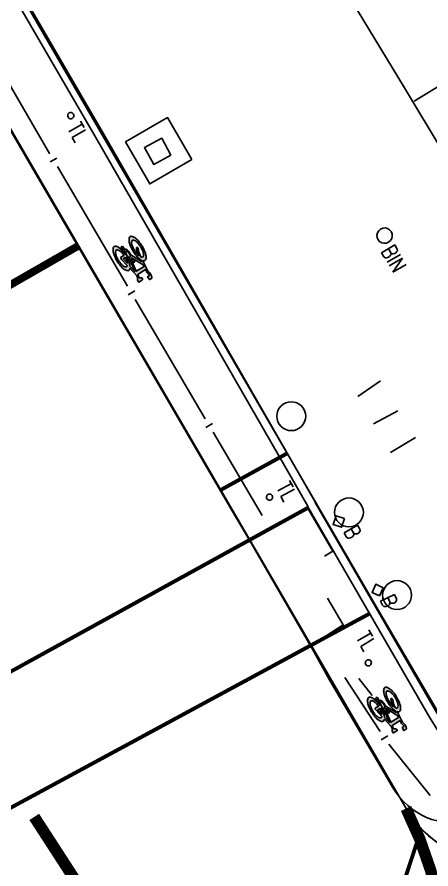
# Model space of a CAD drawing. Extents: x 427500 to 429848, y 434500 to 436505.
# Drawn here: x 427888.67 to 427899.43, y 436199.68 to 436221.82 of the extents above; entities that cross this region are included whole.
import ezdxf

# ---------------------------------------------------------------- set-up
doc = ezdxf.new("R2010")
doc.units = 0
doc.linetypes.add('1055', pattern=[0.6, 0.1, -0.5])
doc.linetypes.add('BLIP', pattern=[1, 0.5, -0.5])
doc.layers.get('0').update_dxf_attribs({"color": 222})
for name, color, linetype in [('KTS_LINES', 7, 'Continuous'), ('LPTIP_Ex_Base', 8, 'Continuous'), ('PRO-MARKINGS', 7, 'Continuous'), ('PROPOSED', 1, 'Continuous')]:
    doc.layers.add(name, color=color, linetype=linetype)
doc.styles.get("Standard").update_dxf_attribs({"font": 'romans.shx'})

# ---------------------------------------------------------------- blocks, each defined once
blk = doc.blocks.new('FENCE_UP')
at = {"color": 0, "linetype": 'ByBlock', "flags": 128}
blk.add_lwpolyline([(0, 0.5), (0, -0.5)], dxfattribs=at)
blk = doc.blocks.new('MH_LINE')
at = {"color": 0, "linetype": 'ByBlock', "flags": 128}
blk.add_lwpolyline([(-0.5, 0), (0.5, 0)], dxfattribs=at)
blk = doc.blocks.new('CIRCL')
at = {"color": 0, "linetype": 'ByBlock', "flags": 128}
for points in [[(0.5, 0), (0.475, 0.154), (0.404, 0.293), (0.293, 0.404), (0.154, 0.475), (0, 0.5), (-0.154, 0.475), (-0.293, 0.404), (-0.404, 0.293), (-0.475, 0.154), (-0.5, 0), (-0.475, -0.154), (-0.404, -0.293), (-0.293, -0.404), (-0.154, -0.475), (0, -0.5), (0.154, -0.475), (0.293, -0.404), (0.404, -0.293), (0.475, -0.154)], [(0.5, 0), (0.475, -0.154)]]:
    blk.add_lwpolyline(points, dxfattribs=at)
blk = doc.blocks.new('Bicycle-1057S')
h = blk.add_hatch(color=0)
h.dxf.hatch_style = 1
edge = h.paths.add_edge_path()
edge.add_arc((0.1255931590565698, -0.09402841553107237), 0.02648515648108875, 129.1417589179424, 144.2919472120851)
edge.add_arc((0.1085562400126971, -0.08167002299842399), 0.005438877888942004, 145.2542598140026, 218.1085320607194)
edge.add_arc((0.1199412003065617, -0.07274033581713624), 0.01990803937288878, 218.1085320607193, 242.7437377249644)
edge.add_arc((0.1323570823030125, -0.04863988274777631), 0.0470186639303978, 242.7437377249643, 256.1140822548531)
edge.add_line((0.1210730989660078, -0.09428444954219217), (0.1210730989660078, -0.1093843280975762))
edge.add_line((0.1210730989660078, -0.1093843280975762), (0.1709389036250854, -0.1093843280975762))
edge.add_line((0.1709389036250854, -0.1093843280975762), (0.1709389036250854, -0.08603216731390888))
edge.add_line((0.1709389036250854, -0.08603216731390888), (0.2357062799771484, -0.07507811475829329))
edge.add_arc((0.2940311629775173, 0.02510465163729701), 0.1159240210641441, 239.7926865904873, 250.1489920615088)
edge.add_arc((0.3352342839856055, 0.1392318298363441), 0.2372611958478196, 250.1489920615087, 261.4948583744368)
edge.add_arc((0.362500000000002, 0.3215590699295104), 0.4216158587933737, 261.4948583744369, 265.5790043067903)
edge.add_line((0.33, -0.09880230125732192), (0.33, -0.1106220625765941))
edge.add_arc((0.3649999999999979, -1.094938660479188), 0.9849386604791879, 92.0364461736281, 98.710120306432)
edge.add_arc((0.3002475405305327, -0.6722787565192403), 0.5573474124130271, 98.71012030643209, 110.2975697722287)
edge.add_arc((0.2023615741320395, -0.4076241066270181), 0.2751706129993586, 110.2975697722287, 131.7625682865146)
edge.add_arc((0.05714990642971905, -0.2449999999999999), 0.05714990642971902, 131.7625682865146, 180)
edge.add_arc((0.05714990642971905, -0.245), 0.05714990642971904, 180, 228.2374317134853)
edge.add_arc((0.2023615741320401, -0.08237589337298118), 0.2751706129993595, 228.2374317134854, 249.7024302277713)
edge.add_arc((0.3002475405305318, 0.1822787565192362), 0.5573474124130229, 249.7024302277713, 261.2898796935679)
edge.add_arc((0.3650000000000001, 0.6049386604791959), 0.9849386604791958, 261.2898796935679, 270)
edge.add_arc((0.3650000000000005, 0.604938660479198), 0.984938660479198, 269.9999999999999, 278.710120306432)
edge.add_arc((0.4297524594694681, 0.1822787565192365), 0.5573474124130234, 278.7101203064321, 290.2975697722287)
edge.add_arc((0.527638425867959, -0.08237589337297913), 0.2751706129993619, 290.2975697722287, 311.7625682865145)
edge.add_arc((0.6728500935702808, -0.2450000000000002), 0.05714990642971921, 311.7625682865148, 360.0000000000001)
edge.add_arc((0.6728500935702809, -0.2450000000000002), 0.05714990642971907, 8.347926217626053e-14, 48.23743171348524)
edge.add_arc((0.5276384258679238, -0.4076241066270601), 0.2751706129994143, 48.23743171348545, 51.44868646367202)
edge.add_line((0.6991289573365953, -0.1924268392766916), (0.9555783743845828, -0.1393683391977977))
edge.add_line((0.9555783743845828, -0.1393683391977977), (1.026142996864914, -0.1494489995521307))
edge.add_arc((1.047232637774721, -0.1446760141640408), 0.02162300495351051, 192.752292015752, 229.4556686730448)
edge.add_arc((1.082087526109876, -0.1021911607252427), 0.07657266547575484, 230.3014880105123, 254.7693945910597)
edge.add_arc((1.137258100044497, 0.09027275344468394), 0.2767829944268662, 254.2163442209831, 263.9588712902375)
edge.add_arc((1.111305815940649, -0.1577737992489841), 0.0273842720150536, 263.337789327011, 292.272256146745)
edge.add_arc((1.118318684532589, -0.1773400816377044), 0.006684298591048081, 300.2362763225035, 358.2881666264944)
edge.add_line((1.125, -0.1775397595764579), (1.125, -0.06938311127612472))
edge.add_arc((1.114107004921157, -0.06988940866287181), 0.01090475487260144, 2.661145164140756, 38.31498093786265)
edge.add_arc((1.110772519990496, -0.07252424211479346), 0.01515459452512635, 38.31498093786259, 73.21773194917768)
edge.add_arc((1.092973786883735, -0.1315424953674024), 0.07679832183938598, 73.2177319491774, 98.60632256700862)
edge.add_arc((1.086437502710172, -0.08835556308793147), 0.03311956120553582, 98.60632256700892, 134.88021916439)
edge.add_line((1.063067446729034, -0.06488758878494341), (1.033157894736842, -0.1147368421052633))
edge.add_line((1.033157894736842, -0.1147368421052633), (0.94, -0.1014285714285716))
edge.add_line((0.94, -0.1014285714285716), (0.94, 0.1393269230769229))
edge.add_line((0.94, 0.1393269230769229), (0.9849999999999998, 0.1349999999999998))
edge.add_arc((1.01645105852891, 0.3320764244353353), 0.199570253672248, 260.9327337914132, 290.3801191405059)
edge.add_arc((1.105464489312583, 0.1086566116361067), 0.04124963619416752, 71.00970639435519, 118.23338806896231, ccw=False)
edge.add_arc((1.115840168087301, 0.1389608091172128), 0.009218591994430198, 6.472580860778692, 70.69733750635021, ccw=False)
edge.add_line((1.125, 0.1399999999999998), (1.125, 0.08999999999999979))
edge.add_line((1.125, 0.08999999999999979), (1.215, 0.08999999999999977))
edge.add_line((1.215, 0.08999999999999977), (1.215, 0.1551204709322744))
edge.add_arc((1.199541460380685, 0.152605035499959), 0.01566186012503258, 9.242245549902828, 38.24503396435792)
edge.add_arc((1.175907833058162, 0.1339771072228429), 0.04575418559710753, 38.24503396435812, 62.40139835930763)
edge.add_arc((1.144411258767213, 0.07372613583564096), 0.1137410501017065, 62.40139835930752, 80.15996594038734)
edge.add_arc((1.117118489909174, -0.08362655073671205), 0.2734431578006205, 80.15996594038758, 97.39463954963908)
edge.add_arc((1.101932488087908, 0.03338489676562068), 0.1554503889632606, 97.39463954963931, 115.9418288466421)
edge.add_arc((1.008892827938793, 0.2234296512512854), 0.05614866456590088, 265.4429401072497, 296.48081285581895, ccw=False)
edge.add_line((1.004431711558944, 0.1674584892731782), (0.7039782804499767, 0.1963482422644251))
edge.add_arc((0.5276024317589506, 0.4074790768269162), 0.2751084682530396, 309.8749265664079, 311.7820790879888)
edge.add_arc((0.6727840718052973, 0.2449999999999999), 0.05721592819470267, 311.7820790879888, 360)
edge.add_arc((0.6727840718052971, 0.2449999999999999), 0.05721592819470289, 359.9999999999999, 408.2179209120112)
edge.add_arc((0.5276024317590292, 0.08252092317317208), 0.2751084682529212, 48.21792091201113, 69.68965002433214)
edge.add_arc((0.4297377485950346, -0.1818948901564406), 0.5570538859307931, 69.68965002433218, 81.283999398439)
edge.add_arc((0.3649999999999998, -0.6041692450557905), 0.9842618059168534, 81.28399939843904, 89.99999999999999)
edge.add_arc((0.3650000000000001, -0.6041692450557938), 0.9842618059168566, 90.00000000000001, 98.71600060156094)
edge.add_arc((0.3002622514049669, -0.1818948901564457), 0.5570538859307985, 98.71600060156108, 110.3103499756678)
edge.add_arc((0.2023975682409703, 0.08252092317317244), 0.2751084682529208, 110.3103499756678, 131.7820790879888)
edge.add_arc((0.05721592819470288, 0.2450000000000001), 0.05721592819470277, 131.7820790879889, 180)
edge.add_arc((0.05721592819470288, 0.2450000000000001), 0.05721592819470279, 180, 228.2179209120111)
edge.add_arc((0.2023975682409709, 0.4074790768268282), 0.2751084682529215, 228.2179209120111, 249.6896500243321)
edge.add_arc((0.3002622514049652, 0.6718948901564387), 0.5570538859307912, 249.6896500243321, 261.2839993984389)
edge.add_arc((0.3650000000000005, 1.094169245055782), 0.9842618059168449, 261.2839993984389, 269.9999999999999)
edge.add_arc((0.3650000000000005, 1.094169245055783), 0.9842618059168462, 269.9999999999999, 278.7160006015609)
edge.add_arc((0.4297377485950349, 0.6718948901564392), 0.5570538859307919, 278.7160006015609, 290.3103499756678)
edge.add_arc((0.5276024317590321, 0.4074790768268224), 0.2751084682529152, 290.3103499756677, 298.7400305951868)
edge.add_line((0.6598845455543121, 0.1662611013890084), (0.7049721577726218, 0.1619257540603247))
edge.add_line((0.7049721577726218, 0.1619257540603247), (0.4092702756605957, 0.007454621613743967))
edge.add_arc((0.3624999999999988, -0.4115590699294977), 0.4216158587933608, 83.6310126563938, 89.99999999999984)
edge.add_arc((0.3624999999999998, -0.4115590699294889), 0.4216158587933519, 89.99999999999997, 98.50514162556317)
edge.add_arc((0.3352342839856051, -0.2292318298363435), 0.2372611958478189, 98.50514162556317, 109.8510079384912)
edge.add_arc((0.2940311629775176, -0.1151046516372976), 0.1159240210641447, 109.8510079384912, 131.0753738798026)
edge.add_arc((0.2329280192318751, -0.04500000000000001), 0.02292801923187508, 131.0753738798026, 180)
edge.add_arc((0.2329280192318752, -0.04500000000000001), 0.02292801923187524, 180.0000000000001, 222.6870495144356)
edge.add_line((0.2160743692041546, -0.0605450489430028), (0.1709389036250855, -0.06817877273918918))
edge.add_line((0.1709389036250855, -0.06817877273918918), (0.1709389036250855, -0.05314407924277024))
edge.add_line((0.1709389036250855, -0.05314407924277024), (0.1210730989660078, -0.05314407924277022))
edge.add_line((0.1210730989660078, -0.05314407924277022), (0.1210730989660078, -0.06826489232125907))
edge.add_arc((0.1295536262736133, -0.1049338960924515), 0.03763688590979285, 103.0219837958038, 123.3282019209634)
edge = h.paths.add_edge_path(flags=16)
edge.add_line((0.8010092807424596, 0.1526914153132249), (0.85, 0.1479807692307691))
edge.add_line((0.85, 0.1479807692307691), (0.85, -0.09119768916500626))
edge.add_line((0.85, -0.09119768916500627), (0.5149813376234688, -0.04592489695196145))
edge.add_arc((0.4920719807681302, -0.04500000000000186), 0.02292801923186977, 357.6881093012058, 360.0000000000044)
edge.add_arc((0.492071980768125, -0.04500000000000007), 0.02292801923187499, 359.9999999999999, 405.6770613714275)
edge.add_line((0.5080918281662061, -0.02859699554229709), (0.5583965690419177, -0.02007051495797908))
edge.add_line((0.5583965690419177, -0.02007051495797908), (0.5583965690419177, -0.03488638777457719))
edge.add_line((0.5583965690419177, -0.03488638777457719), (0.6071960093520374, -0.0348863877745772))
edge.add_line((0.6071960093520374, -0.0348863877745772), (0.6071960093520374, -0.01994367788202011))
edge.add_arc((0.5961658072233547, 0.02207109393126968), 0.04343853599653663, 284.7099937128414, 308.6624902789959)
edge.add_arc((0.6191713373046384, -0.006683059294339246), 0.006613873852225735, 308.6624902789954, 417.054963233324)
edge.add_arc((0.597462100593441, -0.04018266257306424), 0.04653272126062121, 57.05496323332503, 77.92545307749995)
edge.add_line((0.6071960093520375, 0.005320580917900087), (0.6071960093520374, 0.02047441945387607))
edge.add_line((0.6071960093520374, 0.02047441945387607), (0.5583965690419177, 0.02047441945387607))
edge.add_line((0.5583965690419177, 0.02047441945387607), (0.5583965690419177, -0.003409372772500956))
edge.add_line((0.5583965690419177, -0.003409372772500958), (0.489807155429238, -0.01522256642305359))
edge.add_arc((0.4309688370224912, -0.115104651637281), 0.1159240210641259, 59.49860577599883, 62.30136376572178)
edge.add_line((0.4848527530876162, -0.01246497973034986), (0.8010092807424596, 0.1526914153132249))
edge = h.paths.add_edge_path(flags=16)
edge.add_arc((0.4783568392825849, -0.3575472182040819), 0.1917893422273881, 65.84495474860528, 69.5671713206016)
edge.add_arc((0.4101288188534401, -0.540685588829678), 0.3872240514452698, 69.5671713206013, 81.22760581677363)
edge.add_arc((0.3650000000000043, -0.8331319537255499), 0.6831319537255498, 81.22760581677335, 87.06318721189446)
edge.add_line((0.4, -0.150897194862527), (0.4, -0.2150000000000001))
edge.add_line((0.4, -0.2150000000000001), (0.5568384287202102, -0.1825506699199566))
edge = h.paths.add_edge_path(flags=16)
edge.add_arc((0.1504167412798086, -0.2449999999999998), 0.0404167412798087, 180.0000000000003, 228.031377788937)
edge.add_arc((0.2516431607174225, -0.132452781795901), 0.1917893422274068, 228.0313777889369, 249.5671713206013)
edge.add_arc((0.3198711811465615, 0.05068558882968327), 0.3872240514452754, 249.5671713206013, 261.2276058167736)
edge.add_arc((0.3650000000000002, 0.3431319537256016), 0.6831319537256016, 261.2276058167737, 270)
edge.add_arc((0.3650000000000006, 0.3431319537255932), 0.6831319537255933, 269.9999999999999, 278.7723941832264)
edge.add_arc((0.4101288188534402, 0.05068558882967744), 0.3872240514452694, 278.7723941832263, 290.4328286793987)
edge.add_arc((0.4783568392825773, -0.1324527817959004), 0.1917893422274075, 290.4328286793986, 311.968622211063)
edge.add_arc((0.5795832587201913, -0.2450000000000001), 0.04041674127980865, 311.968622211063, 360)
edge.add_arc((0.5795832587201913, -0.2450000000000001), 0.04041674127980865, 3.934699558586697e-14, 48.03137778893682)
edge.add_arc((0.478356839282282, -0.3575472182044319), 0.1917893422278519, 48.03137778893772, 49.26932853407754)
edge.add_line((0.6035001816606982, -0.2122121032096358), (0.3879520662544559, -0.2568082650178238))
edge.add_arc((0.359621437672778, -0.1471711421593139), 0.1132383469701186, 270.0000000000009, 284.4885082669896, ccw=False)
edge.add_arc((0.3599813813666154, -0.2048860969552485), 0.0555245588725474, 244.0010186952478, 269.62857158370264, ccw=False)
edge.add_arc((0.3404972897307452, -0.2454727757627812), 0.01050793074839578, 177.4212617184321, 242.479324053344, ccw=False)
edge.add_line((0.33, -0.2450000000000001), (0.33, -0.150897194862527))
edge.add_arc((0.3649999999999946, -0.8331319537255476), 0.6831319537255475, 92.93681278810544, 98.7723941832266)
edge.add_arc((0.3198711811465587, -0.5406855888296751), 0.3872240514452669, 98.77239418322624, 110.4328286793987)
edge.add_arc((0.2516431607174224, -0.3575472182040986), 0.1917893422274065, 110.4328286793987, 131.9686222110632)
edge.add_arc((0.1504167412798083, -0.2449999999999998), 0.04041674127980829, 131.968622211063, 180.0000000000003)
edge = h.paths.add_edge_path(flags=16)
edge.add_line((0.4, -0.1106220625765941), (0.4, -0.09838578643388625))
edge.add_arc((0.362500000000002, 0.3215590699294804), 0.4216158587933433, 275.1028316889799, 278.5051416255631)
edge.add_arc((0.3897657160143952, 0.1392318298363415), 0.237261195847817, 278.5051416255631, 289.8510079384913)
edge.add_arc((0.4309688370224811, 0.0251046516373004), 0.1159240210641479, 289.8510079384913, 297.5734711250544)
edge.add_line((0.484628403888863, -0.07765248701200858), (0.835, -0.1250000000000002))
edge.add_line((0.835, -0.1250000000000002), (0.6529817174705733, -0.1626589550060883))
edge.add_arc((0.5276384258679636, -0.4076241066270114), 0.2751706129993511, 62.90217049968486, 69.70243022777146)
edge.add_arc((0.4297524594694673, -0.6722787565192396), 0.5573474124130262, 69.70243022777129, 81.2898796935679)
edge.add_arc((0.3650000000000009, -1.09493866047919), 0.9849386604791897, 81.28987969356794, 87.96355382637184)
edge = h.paths.add_edge_path(flags=16)
edge.add_arc((0.4449236986313491, -0.04500000000000011), 0.01507630136865096, 1.054819283487206e-13, 48.44895341119659)
edge.add_arc((0.4060479337699563, -0.08886225322274957), 0.07368707129479077, 48.44895341119748, 69.84062143707904)
edge.add_arc((0.3798391743587921, -0.1602517204131925), 0.1497354446870443, 69.84062143707904, 81.35341277984766)
edge.add_arc((0.3624999999999999, -0.2742745398618802), 0.2650690925200709, 81.35341277984772, 89.99999999999997)
edge.add_arc((0.3624999999999999, -0.274274539861879), 0.2650690925200698, 89.99999999999997, 98.64658722015228)
edge.add_arc((0.3451608256412076, -0.1602517204131919), 0.1497354446870436, 98.6465872201522, 110.1593785629209)
edge.add_arc((0.3189520662300434, -0.08886225322274857), 0.07368707129478973, 110.1593785629209, 131.5510465888027)
edge.add_arc((0.2800763013686506, -0.04500000000000002), 0.01507630136865062, 131.5510465888023, 180.0000000000001)
edge.add_arc((0.2800763013686508, -0.04500000000000002), 0.01507630136865079, 180.0000000000001, 228.4489534111975)
edge.add_arc((0.3189520662300437, -0.001137746777250717), 0.07368707129479057, 228.4489534111975, 249.8406214370791)
edge.add_arc((0.3451608256412076, 0.07025172041319168), 0.1497354446870435, 249.8406214370791, 261.3534127798478)
edge.add_arc((0.3625000000000003, 0.1842745398618795), 0.2650690925200704, 261.3534127798476, 269.9999999999999)
edge.add_arc((0.3625000000000002, 0.1842745398618796), 0.2650690925200706, 269.9999999999999, 278.6465872201522)
edge.add_arc((0.3798391743587923, 0.07025172041319208), 0.149735444687044, 278.6465872201523, 290.1593785629209)
edge.add_arc((0.4060479337699569, -0.001137746777252258), 0.07368707129478903, 290.1593785629209, 311.5510465888029)
edge.add_arc((0.4449236986313495, -0.04500000000000011), 0.01507630136865057, 311.5510465888019, 360.0000000000001)
edge = h.paths.add_edge_path(flags=16)
edge.add_arc((0.5545215225433117, 0.5356726882561043), 0.3234618584126379, 256.4487186734111, 264.5542933785383)
edge.add_line((0.5238241919462786, 0.2136707507743962), (0.5932041344403048, 0.2069996024576628))
edge.add_arc((0.4781819073505409, 0.3626381845019278), 0.1935290183549708, 306.4656665490008, 311.7704046412889)
edge.add_arc((0.5813587244239535, 0.2471211639649405), 0.03864313257081291, 311.7704046412892, 360.5617053325667)
edge.add_arc((0.5813587244239538, 0.2471211639649405), 0.03864313257081273, 0.5617053325667196, 49.35300602384447)
edge.add_arc((0.4804665614422023, 0.1296034671529087), 0.1935290183549633, 49.35300602384398, 70.62459621730659)
edge.add_arc((0.4135262961559181, -0.06074449369631113), 0.3953045008003145, 70.62459621730665, 82.01711533480362)
edge.add_arc((0.3709724373807858, -0.3641886128402266), 0.7017178887905926, 82.0171153348035, 90.56170533256646)
edge.add_arc((0.3709724373807861, -0.3641886128402225), 0.7017178887905886, 90.5617053325665, 99.1062953303295)
edge.add_arc((0.3224774452478641, -0.06163712948952527), 0.3953045008003125, 99.10629533032939, 110.4988144478265)
edge.add_arc((0.2518180926494552, 0.1273618154980764), 0.1935290183549649, 110.4988144478264, 131.7704046412889)
edge.add_arc((0.1486412755760465, 0.2428788360350593), 0.03864313257081296, 131.7704046412889, 180.5617053325667)
edge.add_arc((0.1486412755760468, 0.2428788360350593), 0.03864313257081321, 180.5617053325666, 229.353006023844)
edge.add_arc((0.2495334385577984, 0.3603965328470931), 0.1935290183549653, 229.3530060238443, 250.6245962173066)
edge.add_arc((0.3164737038440827, 0.5507444936963126), 0.3953045008003163, 250.6245962173066, 262.0171153348036)
edge.add_arc((0.3590275626192138, 0.8541886128402267), 0.7017178887905928, 262.0171153348036, 270.5617053325665)
edge.add_arc((0.359027562619214, 0.8541886128402225), 0.7017178887905887, 270.5617053325665, 279.1062953303295)
edge.add_arc((0.4075225547521375, 0.5516371294895188), 0.395304500800306, 279.1062953303293, 289.098106292045)
edge.add_line((0.5368609167713212, 0.1780902964642959), (0.4650000000000001, 0.1849999999999999))
edge.add_arc((0.5011695245165797, 0.5494383493096282), 0.3662288150204487, 249.5302429035852, 264.3321092119445, ccw=False)
edge.add_arc((0.408696752517224, 0.3017101403780114), 0.1018040070660671, 219.81143243366, 249.5302429035852, ccw=False)
edge.add_arc((0.3393648764862762, 0.2439215579258251), 0.01154643510778842, 182.9001710029059, 219.8114324336599, ccw=False)
edge.add_arc((0.333388750288222, 0.2436188025506967), 0.00556264490823779, 121.34140895685039, 182.9001710029066, ccw=False)
edge.add_arc((0.3569992523026438, 0.2048494964756024), 0.05095553971477509, 96.53117755850923, 121.34140895685059, ccw=False)
edge.add_arc((0.3626516754290913, 0.1554776886042005), 0.1006498583004144, 77.38597802456098, 96.53117755850923, ccw=False)
edge.add_arc((0.3748392886274233, 0.2099393253543119), 0.04484118699412693, 58.985215138957585, 77.38597802456081, ccw=False)
edge.add_arc((0.5380436786246806, 0.5314291914319482), 0.3158330644056515, 243.667006448054, 259.1754194558784)
at = {"color": 0}
for p, q in [((0.3287280353378081, -0.1041516017134914), (0.3288192754914361, -0.1039005124007382)), ((0.3288877096512284, -0.1042885504342675), (0.3287280353378081, -0.1041516017134914)), ((0.3295948302791771, -0.1031929206888656), (0.3287508467244056, -0.1032157388124624)), ((0.3296632644389694, -0.1019603222330919), (0.3287736581110039, -0.1019603222330919)), ((0.3291158127316791, -0.1019831503514884), (0.3287736581110039, -0.1024624908638004)), ((0.3290930013450817, -0.1042885504342675), (0.3288877096512284, -0.1042885504342675)), ((0.3292526756585019, -0.1039461686375294), (0.3290930013450817, -0.1042885504342675)), ((0.329640453052372, -0.1023483602666211), (0.329161435504874, -0.1019831503514884)), ((0.3294351613585196, -0.1039461686375294), (0.3292526756585019, -0.1039461686375294)), ((0.3295720188925797, -0.1041287735950949), (0.3294351613585196, -0.1039461686375294)), ((0.3294351613585196, -0.1042885504342675), (0.3295720188925797, -0.1041287735950949)), ((0.3296176416657746, -0.1028277007789349), (0.3295948302791771, -0.1035581306040002))]:
    blk.add_line(p, q, dxfattribs=at)
for points in [[(0.1088746358722688, -0.07348688451793352, 0.06620162645581315), (0.1040871721730241, -0.07857021246627484, 0.329045697347466), (0.1042766963171289, -0.08502664309139618, 0.1079072842323877), (0.1108238940228147, -0.09043792768159163, 0.05840540863255037), (0.1210730989660078, -0.09428444954219217), (0.1210730989660078, -0.1093843280975762), (0.1709389036250854, -0.1093843280975762), (0.1709389036250854, -0.08603216731390888), (0.2357062799771484, -0.07507811475829329, 0.04521868944864418), (0.2546662158690515, -0.08393102875599362, 0.04954616364587781), (0.3001437889372994, -0.09542010860099805, 0.01782233505618444), (0.33, -0.09880230125732192), (0.33, -0.1106220625765941, 0.02912762999146831), (0.2158454020491987, -0.1213591461011008, 0.05060291222805472), (0.1069060248669102, -0.1495405845398161, 0.09393354558812385), (0.01908547964996145, -0.2023712395341582, 0.2136395982254601), (1.050686772828547e-17, -0.245, 0.2136395982254597), (0.01908547964996138, -0.2876287604658417, 0.09393354558812361), (0.1069060248669101, -0.3404594154601839, 0.05060291222805496), (0.2158454020491984, -0.3686408538988992, 0.03802337796379034), (0.3649999999999999, -0.38, 0.03802337796379043), (0.5141545979508021, -0.3686408538988992, 0.05060291222805458), (0.6230939751330896, -0.3404594154601841, 0.09393354558812297), (0.7109145203500387, -0.287628760465842, 0.2136395982254593), (0.73, -0.2450000000000001, 0.2136395982254589), (0.7109145203500387, -0.2023712395341586, 0.01401265916983727), (0.6991289573365953, -0.1924268392766916), (0.9555783743845828, -0.1393683391977977), (1.026142996864914, -0.1494489995521307, 0.1615320291578394), (1.033176901781189, -0.1611074057332191, 0.1071688624317772), (1.061971533169924, -0.1760743112137108, 0.04253541846399684), (1.108128811333472, -0.1849731557766747, 0.126925508449554), (1.121684677080907, -0.1831150224875275, 0.2588591559397385), (1.125, -0.1775397595764579), (1.125, -0.06938311127612472, 0.1568364930858567), (1.12266303144645, -0.06312863289895194, 0.1534803684012116), (1.115148189584886, -0.05801509841774095, 0.1112340150849529), (1.081481344142446, -0.05560893231927388, 0.1596097520212116), (1.063067446729034, -0.06488758878494341), (1.033157894736842, -0.1147368421052633), (0.94, -0.1014285714285716), (0.94, 0.1393269230769229), (0.9849999999999998, 0.1349999999999998, 0.1292002425394808), (1.085950761182175, 0.1449986933129138, -0.2090187272153614), (1.118887449725435, 0.1476611834182221, -0.2878070053565828), (1.125, 0.1399999999999998), (1.125, 0.08999999999999979), (1.215, 0.08999999999999977), (1.215, 0.1551204709322744, 0.1272284316793309), (1.211841824661803, 0.1623001322569733, 0.1057940901736811), (1.197104576227332, 0.1745251476030487, 0.07764182163660346), (1.163849375363327, 0.1857939104251043, 0.07534252693725144), (1.081925585010936, 0.1875424371523875, 0.08110451507786728), (1.033929410422161, 0.1731718949336026, -0.1362623426198962), (1.004431711558944, 0.1674584892731782), (0.7039782804499767, 0.1963482422644251, 0.00832171479736017), (0.7109070029063665, 0.2023349725952917, 0.2135505823316499), (0.73, 0.2449999999999999, 0.2135505823316504), (0.7109070029063664, 0.2876650274047082, 0.09396317257082422), (0.6230939751330898, 0.3405248658727139, 0.05063309589599981), (0.5141519477101913, 0.36872591840272, 0.03804907271182555), (0.365, 0.3800925608610629, 0.03804907271182546), (0.2158480522898086, 0.36872591840272, 0.05063309589599926), (0.1069060248669102, 0.340524865872714, 0.09396317257082444), (0.01909299709363351, 0.2876650274047083, 0.2135505823316499), (1.005154347342302e-16, 0.245, 0.2135505823316495), (0.01909299709363353, 0.2023349725952918, 0.09396317257082416), (0.1069060248669102, 0.1494751341272861, 0.05063309589599998), (0.2158480522898087, 0.12127408159728, 0.03804907271182587), (0.3649999999999999, 0.109907439138937, 0.03804907271182588), (0.5141519477101915, 0.1212740815972799, 0.05063309589599987), (0.6230939751330898, 0.1494751341272859, 0.03679801626859047), (0.6598845455543121, 0.1662611013890084), (0.7049721577726218, 0.1619257540603247), (0.4092702756605957, 0.007454621613743975, 0.02779710588782994), (0.3625, 0.01005678886386304, 0.03712772687842065), (0.3001437889372993, 0.00542010860099796, 0.04954616364587789), (0.2546662158690515, -0.006068971244006424, 0.0928744276712165), (0.2178631344268814, -0.0277158074614547, 0.2167769235559518), (0.21, -0.04500000000000004, 0.1884415738359674), (0.2160743692041546, -0.0605450489430028), (0.1709389036250855, -0.06817877273918918), (0.1709389036250855, -0.05314407924277024), (0.1210730989660078, -0.05314407924277022), (0.1210730989660078, -0.06826489232125907, 0.0888351774420325), (0.1088746358722688, -0.07348688451793352)], [(0.4787293732899234, 0.2212158168741777, 0.03538199524900019), (0.5238241919462786, 0.2136707507743962), (0.5932041344403048, 0.2069996024576628, 0.02315042084802789), (0.6071007434608504, 0.2183003355453849, 0.2161679210065194), (0.62, 0.2474999999999999, 0.2161679210065208), (0.6065307354804885, 0.2764411495422749, 0.09308226368066548), (0.5446710112211003, 0.3121720010628481, 0.04975022667479514), (0.4684251111540539, 0.3307293476581098, 0.03730009124669594), (0.3640931808341686, 0.3374955549148199, 0.03730009124669604), (0.2599139626854521, 0.3286851207123394, 0.04975022667479567), (0.1840465528159611, 0.3086364671569156, 0.09308226368066488), (0.1228992565391498, 0.2716996644546151, 0.2161679210065207), (0.11, 0.2425, 0.2161679210065191), (0.1234692645195115, 0.2135588504577247, 0.09308226368066462), (0.1853289887788999, 0.1778279989371517, 0.04975022667479539), (0.261574888845947, 0.1592706523418899, 0.03730009124669569), (0.3659068191658316, 0.1525044450851799, 0.03730009124669613), (0.4700860373145483, 0.1613148792876605, 0.04362514343017022), (0.5368609167713212, 0.1780902964642959), (0.4650000000000001, 0.1849999999999999, -0.06467527653755671), (0.3730945758271105, 0.2063343527291863, -0.1304045123069024), (0.3304954155632345, 0.2365288029161547, -0.16246290201637), (0.3278332299811951, 0.2433373554093805, -0.2752523142161367), (0.3304954155632345, 0.2483697637738941, -0.1086799343264191), (0.3512033730290797, 0.2554743402884014, -0.08373155279410573), (0.3846317998921907, 0.253698196159803, -0.0804614398804402), (0.3979441247861357, 0.2483697637738943, 0.06777169068829121)], [(0.8010092807424596, 0.1526914153132249), (0.85, 0.1479807692307691), (0.85, -0.09119768916500627), (0.5149813376234688, -0.04592489695196145, 0.01008786833677551), (0.515, -0.0450000000000001, 0.2019853073732921), (0.5080918281662061, -0.02859699554229709), (0.5583965690419177, -0.02007051495797908), (0.5583965690419177, -0.03488638777457719), (0.6071960093520374, -0.0348863877745772), (0.6071960093520374, -0.01994367788202011, 0.1048946772739972), (0.6233032332950188, -0.01184743368605731, 0.5116844109006436), (0.6227681884753907, -0.001132744979941137, 0.0913172553089896), (0.6071960093520375, 0.005320580917900087), (0.6071960093520374, 0.02047441945387607), (0.5583965690419177, 0.02047441945387607), (0.5583965690419177, -0.003409372772500958), (0.489807155429238, -0.01522256642305359, 0.01222994846074251), (0.4848527530876162, -0.01246497973034986)], [(0.1099999999999999, -0.245, 0.2126996629660772), (0.1233891155438425, -0.2750502982140864, 0.09424518177345811), (0.1846877707974303, -0.312175144212722, 0.05092219011426544), (0.2608157658004246, -0.3320087068372218, 0.03829549467705391), (0.3649999999999999, -0.3400000000000001, 0.03829549467705463), (0.4691842341995759, -0.3320087068372218, 0.05092219011426571), (0.5453122292025695, -0.3121751442127222, 0.0942451817734579), (0.6066108844561574, -0.2750502982140867, 0.2126996629660783), (0.62, -0.2450000000000001, 0.2126996629660773), (0.6066108844561575, -0.2149497017859136, 0.005401631654725485), (0.6035001816606982, -0.2122121032096358), (0.3879520662544559, -0.2568082650178238, -0.06330239550141832), (0.3596214376727798, -0.2604094891294326, -0.1122897084671572), (0.3356419041153343, -0.2547916726470021, -0.2917483079654162), (0.33, -0.2450000000000001), (0.33, -0.150897194862527, 0.02546803149984724), (0.260815765800424, -0.1579912931627783, 0.05092219011426607), (0.1846877707974304, -0.1778248557872778, 0.0942451817734587), (0.1233891155438424, -0.2149497017859135, 0.2126996629660795)], [(0.46, -0.04500000000000008, 0.2146048509417658), (0.4549236141370791, -0.03371742259779956, 0.09361076745084396), (0.4314429111656884, -0.01968942908585436, 0.05027632593247241), (0.402350289127994, -0.01221809886904895, 0.03774576470632048), (0.3625, -0.009205447341809187, 0.03774576470632059), (0.3226497108720062, -0.01221809886904892, 0.05027632593247273), (0.2935570888343117, -0.0196894290858543, 0.09361076745084515), (0.270076385862921, -0.03371742259779952, 0.2146048509417721), (0.265, -0.04500000000000005, 0.2146048509417696), (0.270076385862921, -0.0562825774022006, 0.09361076745084396), (0.2935570888343117, -0.07031057091414578, 0.05027632593247258), (0.3226497108720061, -0.07778190113095115, 0.03774576470632061), (0.3625, -0.08079455265819095, 0.03774576470632053), (0.402350289127994, -0.07778190113095122, 0.05027632593247251), (0.4314429111656884, -0.07031057091414585, 0.09361076745084572), (0.4549236141370789, -0.05628257740220063, 0.2146048509417737)], [(0.4, -0.1106220625765941), (0.4, -0.09838578643388625, 0.01484646830517884), (0.4248562110627007, -0.09542010860099812, 0.0495461636458783), (0.4703337841309485, -0.0839310287559937, 0.03370836062723707), (0.484628403888863, -0.07765248701200858), (0.835, -0.1250000000000002), (0.6529817174705733, -0.1626589550060883, 0.02968044140767472), (0.6230939751330898, -0.1495405845398163, 0.05060291222805478), (0.5141545979508013, -0.1213591461011009, 0.02912762999146828)], [(0.5568384287202102, -0.1825506699199566, 0.01624266183902606), (0.5453122292025696, -0.177824855787278, 0.05092219011426567), (0.4691842341995761, -0.1579912931627784, 0.02546803149984717), (0.4, -0.150897194862527), (0.4, -0.2150000000000001)]]:
    blk.add_lwpolyline(points, format="xyb", close=True, dxfattribs=at)

msp = doc.modelspace()

# ---------------------------------------------------------------- linework, layer by layer
at = {"layer": 'LPTIP_Ex_Base', "color": 251, "true_color": 0x636466, "flags": 128}
for points in [[(427863.664541, 436265.95341), (427864.128867, 436265.188396), (427864.435757, 436264.672896), (427870.177406, 436255.144688), (427872.850297, 436250.655881), (427873.313399, 436249.833726), (427873.507312, 436249.40787), (427874.980794, 436245.909716), (427879.020492, 436236.212026), (427880.561919, 436232.549413), (427883.882766, 436226.832554), (427889.043908, 436217.942158), (427894.266183, 436208.990513), (427894.713572, 436208.231515)], [(427893.058224, 436229.357788), (427898.744253, 436219.982444), (427901.787019, 436214.925815), (427901.809298, 436214.888791), (427901.838909, 436214.905886), (427904.558538, 436216.47607), (427906.169245, 436213.831908), (427907.426857, 436211.767392), (427908.770621, 436212.582217), (427913.609382, 436215.51632), (427914.401032, 436214.08288), (427914.554256, 436213.850332), (427919.163097, 436215.102886), (427919.428586, 436215.169933), (427920.964477, 436216.102268), (427920.754531, 436216.520402), (427921.952146, 436217.202282), (427923.829014, 436218.312635), (427924.521046, 436218.75006), (427923.735993, 436220.080131), (427922.876292, 436221.571585), (427927.998559, 436224.683714)], [(427886.574815, 436223.349175), (427889.517654, 436218.281898), (427889.517654, 436218.281898)], [(427898.997935, 436219.63803), (427900.856199, 436220.775573)], [(427889.720026, 436217.936868), (427891.54137, 436214.831597)], [(427891.743742, 436214.486567), (427893.565086, 436211.381297)], [(427898.122499, 436212.368626), (427898.120371, 436212.367156), (427897.53147, 436211.959186)], [(427897.935322, 436211.254987), (427898.57113, 436211.590179)], [(427893.767458, 436211.036266), (427895.04093, 436208.86508)], [(427899.028146, 436210.897981), (427898.380299, 436210.509689)], [(427896.037518, 436208.978909), (427896.215742, 436209.082691), (427896.876321, 436207.943783), (427896.665359, 436207.809609)], [(427894.817825, 436208.268667), (427895.320364, 436208.561302)], [(427896.348168, 436205.397206), (427894.713572, 436208.231515)], [(427896.742681, 436206.716386), (427897.150011, 436206.023433), (427896.412162, 436205.552316)], [(427899.962022, 436200.859694), (427899.87319, 436200.877301), (427899.747254, 436200.899813), (427899.601075, 436200.929399), (427899.451511, 436200.968225), (427899.315425, 436201.01846), (427899.191086, 436201.081314), (427899.067253, 436201.155342), (427898.946522, 436201.238728), (427898.831488, 436201.329657), (427898.724748, 436201.426312), (427898.6221, 436201.54077), (427898.521814, 436201.674239), (427898.430191, 436201.808609), (427898.304067, 436202.030005), (427896.799554, 436204.577565), (427896.348168, 436205.397206)], [(427898.113686, 436203.257358), (427897.196191, 436204.659596)], [(427899.407911, 436201.593683), (427898.332694, 436202.922641), (427898.332694, 436202.922641)]]:
    msp.add_lwpolyline(points, dxfattribs=at)
for points in [[(427896.234232, 436209.110072), (427890.726857, 436218.679572), (427885.321303, 436227.975931), (427882.060138, 436233.628234), (427880.710499, 436236.937544), (427876.761003, 436246.432639), (427875.339234, 436249.82989), (427875.542184, 436249.914826), (427876.964046, 436246.517354), (427880.913927, 436237.021333), (427882.258193, 436233.725197), (427885.511681, 436228.0862), (427890.917295, 436218.789738), (427896.424915, 436209.219812), (427896.424063, 436209.206948), (427899.582285, 436203.73723), (427900.360292, 436202.494436), (427905.1036, 436203.465551), (427908.985745, 436204.303627), (427909.036632, 436204.091816), (427905.148938, 436203.250263), (427900.254832, 436202.248275), (427899.393722, 436203.623819), (427896.233535, 436209.096937)], [(427893.215841, 436218.122168), (427892.584126, 436219.211461), (427891.490337, 436218.577139), (427892.122052, 436217.487846)], [(427892.67059, 436218.236182), (427892.43091, 436218.676284), (427891.982858, 436218.432275), (427892.222538, 436217.992173)], [(427897.181776, 436208.788683), (427896.966197, 436208.86283), (427896.887973, 436208.635398), (427897.103552, 436208.561251)], [(427898.089852, 436206.780097), (427898.188621, 436206.992132), (427897.99781, 436207.081015), (427897.899041, 436206.868979)]]:
    msp.add_lwpolyline(points, close=True, dxfattribs=at)
at = {"layer": 'LPTIP_Ex_Base', "color": 251, "true_color": 0x636466}
for points in [[(427896.175, 436211.45), (427896.168, 436211.377), (427896.146, 436211.306), (427896.112, 436211.242), (427896.065, 436211.185), (427896.008, 436211.138), (427895.944, 436211.104), (427895.873, 436211.082), (427895.8, 436211.075), (427895.727, 436211.082), (427895.656, 436211.104), (427895.592, 436211.138), (427895.535, 436211.185), (427895.488, 436211.242), (427895.454, 436211.306), (427895.432, 436211.377), (427895.425, 436211.45), (427895.432, 436211.523), (427895.454, 436211.594), (427895.488, 436211.658), (427895.535, 436211.715), (427895.592, 436211.762), (427895.656, 436211.796), (427895.727, 436211.818), (427895.8, 436211.825), (427895.873, 436211.818), (427895.944, 436211.796), (427896.008, 436211.762), (427896.065, 436211.715), (427896.112, 436211.658), (427896.146, 436211.594), (427896.168, 436211.523), (427896.175, 436211.45)], [(427897.675, 436208.95), (427897.668, 436208.877), (427897.646, 436208.806), (427897.612, 436208.742), (427897.565, 436208.685), (427897.508, 436208.638), (427897.444, 436208.604), (427897.373, 436208.582), (427897.3, 436208.575), (427897.227, 436208.582), (427897.156, 436208.604), (427897.092, 436208.638), (427897.035, 436208.685), (427896.988, 436208.742), (427896.954, 436208.806), (427896.932, 436208.877), (427896.925, 436208.95), (427896.932, 436209.023), (427896.954, 436209.094), (427896.988, 436209.158), (427897.035, 436209.215), (427897.092, 436209.262), (427897.156, 436209.296), (427897.227, 436209.318), (427897.3, 436209.325), (427897.373, 436209.318), (427897.444, 436209.296), (427897.508, 436209.262), (427897.565, 436209.215), (427897.612, 436209.158), (427897.646, 436209.094), (427897.668, 436209.023), (427897.675, 436208.95)], [(427898.925, 436206.8), (427898.918, 436206.727), (427898.896, 436206.656), (427898.862, 436206.592), (427898.815, 436206.535), (427898.758, 436206.488), (427898.694, 436206.454), (427898.623, 436206.432), (427898.55, 436206.425), (427898.477, 436206.432), (427898.406, 436206.454), (427898.342, 436206.488), (427898.285, 436206.535), (427898.238, 436206.592), (427898.204, 436206.656), (427898.182, 436206.727), (427898.175, 436206.8), (427898.182, 436206.873), (427898.204, 436206.944), (427898.238, 436207.008), (427898.285, 436207.065), (427898.342, 436207.112), (427898.406, 436207.146), (427898.477, 436207.168), (427898.55, 436207.175), (427898.623, 436207.168), (427898.694, 436207.146), (427898.758, 436207.112), (427898.815, 436207.065), (427898.862, 436207.008), (427898.896, 436206.944), (427898.918, 436206.873), (427898.925, 436206.8)]]:
    msp.add_lwpolyline(points, dxfattribs=at)
at = {"layer": 'PRO-MARKINGS', "const_width": 0.2, "flags": 128}
msp.add_lwpolyline([(427890.263262355, 436215.8775073895), (427885.0595053132, 436212.8906330714)], dxfattribs=at)
at = {"layer": 'PRO-MARKINGS', "linetype": 'Continuous', "const_width": 0.1, "flags": 128}
msp.add_lwpolyline([(427893.9471124486, 436209.5218291694), (427895.6918462851, 436210.4830477897)], dxfattribs=at)
at = {"layer": 'PRO-MARKINGS', "linetype": '1055', "const_width": 0.1, "flags": 128}
for points in [[(427885.577456713, 436203.1981947607), (427896.2261119753, 436209.0648120668)], [(427897.8372819713, 436206.319412627), (427886.7192889044, 436200.3058556429)]]:
    msp.add_lwpolyline(points, dxfattribs=at)
at = {"layer": 'PRO-MARKINGS', "linetype": 'BLIP', "const_width": 0.3, "flags": 128}
msp.add_lwpolyline([(427905.0644608122, 436187.2065817647), (427901.4164803462, 436193.3286376412, -0.09025192397062953), (427899.7739416243, 436197.9564314458, 0.08725398903913167), (427898.7848209153, 436201.2517028597)], format="xyb", dxfattribs=at)
msp.add_lwpolyline([(427889.1167174242, 436201.0341357287), (427899.5953881065, 436184.8614952626), (427899.9847914616, 436184.2077694513)], dxfattribs=at)
at = {"layer": 'PRO-MARKINGS', "color": 9, "linetype": '1055', "flags": 128}
msp.add_lwpolyline([(427886.7176221648, 436196.9591831993, 0.1, 0.1, 0), (427897.2133452196, 436194.7289762573, 0.1, 0.1, 0), (427899.1486627622, 436200.6185512929, 0, 0, 0)], format="xyseb", dxfattribs=at)
at = {"layer": 'PROPOSED', "flags": 128}
for points in [[(427826.1871738756, 436321.3658390536), (427837.4912546087, 436310.8934882773, -0.06946312224873986), (427840.2899400609, 436307.466868956), (427874.6943997381, 436250.8660091103, -0.06325214364726268), (427875.7215681708, 436248.5648478147), (427880.0190244588, 436234.3457067892, 0.05844161716808953), (427881.5057157238, 436230.9274840232), (427898.7848209153, 436201.2517028597, 0.3143456861457207), (427901.9146296745, 436199.8409136843), (427899.9712885, 436203.115833), (427883.1816530233, 436232.0239389741, -0.0511677280093957), (427881.8356628641, 436234.9998865048), (427876.9918092876, 436249.4947419138, 0.05597252065205113), (427876.0525991642, 436251.5194146227), (427840.5146433532, 436309.9850575927, 0.0694631222507529), (427837.715957901, 436313.4116769141), (427827.7702271626, 436322.6256221678, -0.06556644672569363)], [(427896.424063, 436209.206948), (427901.5125024348, 436200.5295537816, 0.3661552902703243), (427902.7307123922, 436200.1007545766), (427907.6151030199, 436201.9590215192)], [(427896.3138631647, 436205.4954180671), (427898.7848209153, 436201.2517028597, 0.3639484234047899), (427902.427551682, 436199.9854170518), (427905.172907706, 436201.029888048)]]:
    msp.add_lwpolyline(points, format="xyb", dxfattribs=at)

# ---------------------------------------------------------------- block references
at = {"layer": 'KTS_LINES', "rotation": 301.225312523404}
for p in [(427891.4055515755, 436215.9908493356), (427898.0237531203, 436204.2697900923)]:
    msp.add_blockref('Bicycle-1057S', p, dxfattribs=at)
at = {"layer": 'LPTIP_Ex_Base', "color": 251, "true_color": 0x636466}
for name, p, xscale, yscale, zscale, rotation in [('CIRCL', (427890.06566, 436219.261552), 0.16, 0.16, 0.16, 297.538334), ('FENCE_UP', (427889.61884, 436218.109383), 0.2, 0.2, 0.2, 300.393036), ('CIRCL', (427898.22631, 436216.143252), 0.4, 0.4, 0.4, 121.880567), ('FENCE_UP', (427891.642556, 436214.659082), 0.2, 0.2, 0.2, 300.393036), ('FENCE_UP', (427893.666272, 436211.208781), 0.2, 0.2, 0.2, 300.393036), ('CIRCL', (427895.234929, 436209.347679), 0.16, 0.16, 0.16, 300.811342), ('CIRCL', (427897.804135, 436205.039735), 0.16, 0.16, 0.16, 218.790369), ('MH_LINE', (427897.729887, 436204.4109), 0.554522, 2, 0.554522, 307.687133), ('FENCE_UP', (427898.22319, 436203.09), 0.2, 0.2, 0.2, 123.19703)]:
    msp.add_blockref(name, p, dxfattribs=dict(at, xscale=xscale, yscale=yscale, zscale=zscale, rotation=rotation))

# ---------------------------------------------------------------- texts
at = {"layer": 'LPTIP_Ex_Base', "color": 251, "true_color": 0x636466, "width": 0.8}
for s, rotation, p in [('TL', 299.830048, (427889.963334, 436218.934542)), ('BIN', -59.71507299999999, (427898.118354, 436215.747143)), ('TL', 298.167267, (427895.398079, 436209.604367)), ('B', -59.162167, (427897.147714, 436208.461546)), ('B', 295.056427, (427898.100512, 436206.695725)), ('TL', 300.562805, (427897.464674, 436205.703238))]:
    msp.add_text(s, height=0.4, rotation=rotation, dxfattribs=at).set_placement(p)

doc.saveas('drawing.dxf')
